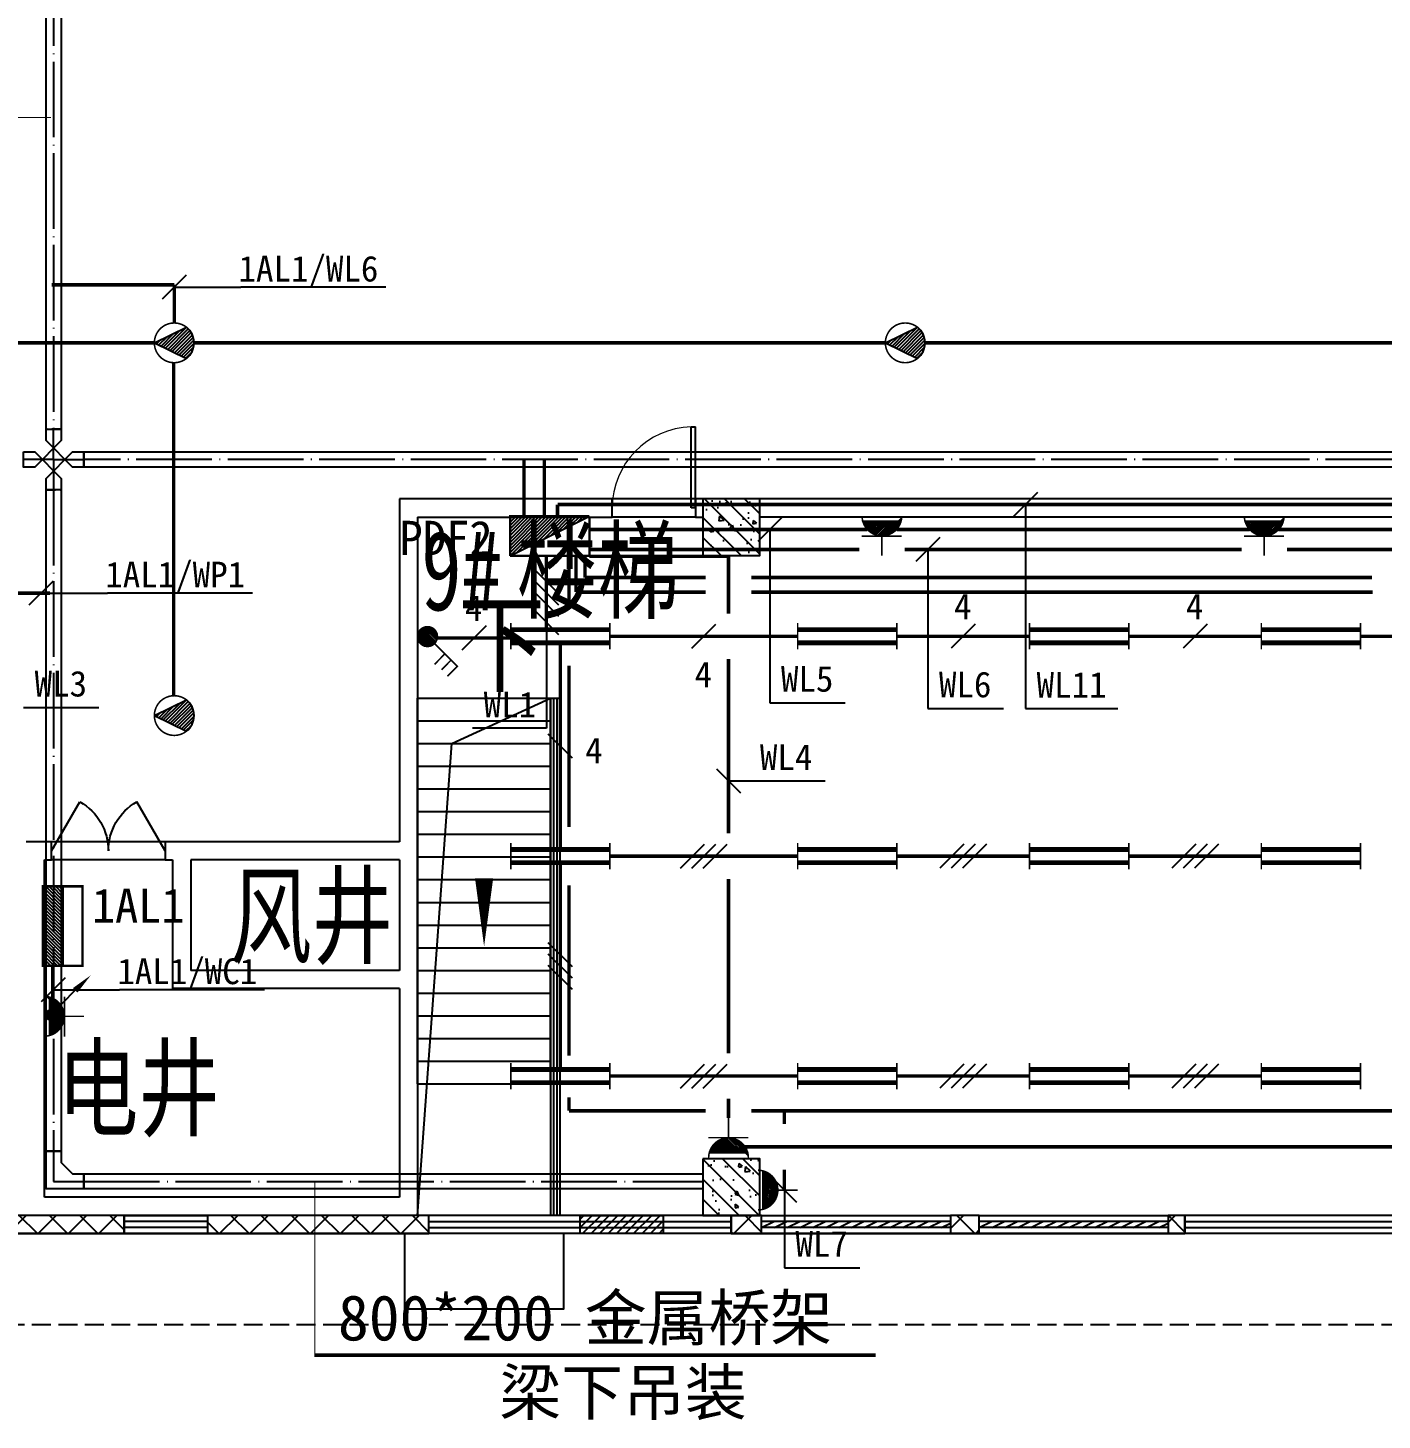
# Model space of a CAD drawing. Header units: millimetres. Extents: x -633009578 to 5705885, y -633235091 to 2571734.
# Drawn here: x 2787915 to 2805828, y 2057528 to 2075938 of the extents above; entities that cross this region are included whole.
import ezdxf

# ---------------------------------------------------------------- set-up
doc = ezdxf.new("R2010")
doc.units = ezdxf.units.MM
doc.header["$LTSCALE"] = 1000
doc.header["$MEASUREMENT"] = 0
for name, pattern in [('DASH', [0.35, 0.25, -0.1]), ('DASHED2', [0.375, 0.25, -0.125]), ('DOTE', [2.4200000000000004, 2, -0.2, 0.02, -0.2])]:
    doc.linetypes.add(name, pattern=pattern)
doc.layers.get('0').update_dxf_attribs({"color": 9})
for name, color, linetype in [('3T_WOOD', 21, 'Continuous'), ('A-COLUM(柱)', 255, 'Continuous'), ('A-DI-I(索引)', 21, 'Continuous'), ('A-DOOR(门）', 4, 'Continuous'), ('A-F-AREA(计算)', 5, 'Continuous'), ('A-FLOR(看线)', 8, 'Continuous'), ('A-HATH(填充)', 8, 'Continuous'), ('A-LM-RAIL(栏杆)', 167, 'Continuous'), ('A-OTHER(其它)', 192, 'Continuous'), ('A-ST-O(室外)', 54, 'Continuous'), ('A-STAR(楼梯)', 51, 'Continuous'), ('A-TEXT(房间)', 243, 'Continuous'), ('A-WALL(墙)', 255, 'Continuous'), ('A-WINDOW（窗）', 4, 'Continuous'), ('DIM_SYMB', 3, 'Continuous'), ('PUB_TEXT', 7, 'Continuous'), ('WALL', 9, 'Continuous'), ('电-弱电平面-箭头', 3, 'Continuous'), ('电-强电平面-标注', 3, 'Continuous'), ('电-强电平面-线缆', 3, 'Continuous'), ('电-桥架', 4, 'Continuous'), ('设备-插座', 3, 'Continuous'), ('设备-照明', 3, 'Continuous'), ('设备-箱柜', 3, 'Continuous')]:
    doc.layers.add(name, color=color, linetype=linetype)
doc.styles.add('_TCH', font='simhei.ttf', dxfattribs={"width": 0.75, "bigfont": 'hztxt.shx'})
doc.styles.add('_TCH_DIM', font='simhei.ttf', dxfattribs={"width": 0.8, "bigfont": 'hztxt.shx'})
doc.styles.add('ELEC-DIM', font='simhei.ttf')
doc.styles.add('IDQSTYLE', font='simhei.ttf', dxfattribs={"width": 0.707, "bigfont": 'hztxt.shx'})
pattern_1 = [(45, (-1310357.920547368, -13.22285339003429), (-200.0002033111466, 200.0002033111467), []), (135, (-1310357.920547368, -13.22285339003429), (-200.0002033111467, -200.0002033111466), [])]

# ---------------------------------------------------------------- blocks, each defined once
blk = doc.blocks.new('$DorLib2D$00000231')
at = {"color": 0}
for p, q in [((-0.4999999999999947, 7.105427357601002e-15), (-0.2500000000000284, 0.4330127018921708)), ((0.5000000000000053, 7.105427357601002e-15), (0.250000000000032, 0.4330127018921708))]:
    blk.add_line(p, q, dxfattribs=at)
for centre, radius, start, end in [((-0.4999999999996803, 3.055333763768431e-13), 0.499999999999681, 0, 59.99999999996344), ((0.5000000000000426, -2.486899575160351e-14), 0.4999999999999835, 120.0000000000366, 180)]:
    blk.add_arc(centre, radius, start, end, dxfattribs=at)
blk = doc.blocks.new('$DorLib2D$00000001')
for p, q in [((0.45, 0.9750000000000001), (0.5000000000000002, 0.9750000000000001)), ((0.45, 0), (0.45, 0.9750000000000001)), ((0.5, 0), (0.5, 0.9750000000000001)), ((0.5, 0), (0.45, 0))]:
    blk.add_line(p, q)
at = {"lineweight": 13}
blk.add_arc((0.475, 0), 0.975, 91.4692835813538, 180, dxfattribs=at)
blk = doc.blocks.new('$WINLIB2D$00000039')
at = {"color": 0}
for points in [[(-0.4999999999983409, 0.5000000000445652), (-0.4999999999999964, -0.4999999999999716)], [(0.5000000000016591, 0.4999999999536158), (-0.4999999999983409, 0.5000000000445652)], [(0.4999999999983338, -0.5000000000463842), (0.4999999999999609, 0.4999999999999432)], [(-0.499999999999428, 0.1666666667124446), (0.500000000000572, 0.1666666666205998)], [(-0.3838834764901549, -0.166666666632409), (-0.4479860405916831, 0.1666666667079113)], [(-0.3158924398378069, -0.166666666637866), (-0.3799950039392748, 0.1666666667006353)], [(-0.2479014031851996, -0.166666666645142), (-0.3120039672867243, 0.1666666666951784)], [(-0.1799103665328481, -0.1666666666505989), (-0.2440129306343159, 0.1666666666887977)], [(-0.1119193298802692, -0.1666666666569512), (-0.1760218939817904, 0.1666666666824455)], [(-0.04392829322788927, -0.1666666666633319), (-0.1080308573293216, 0.1666666666760648)], [(0.02406274342471804, -0.1666666666696841), (-0.04003982067680312, 0.1666666666697125)], [(0.09205378007703402, -0.1666666666751411), (0.02795121597557682, 0.1666666666642556)], [(0.1600448167296129, -0.1666666666815217), (0.0959422526280953, 0.1666666666578749)], [(0.2280358533819644, -0.166666666687874), (0.163933289280525, 0.1666666666505989)], [(0.2960268900345753, -0.1666666666942547), (0.231924325933047, 0.1666666666460657)], [(0.3640179266869801, -0.1666666667006069), (0.2999153625854838, 0.166666666639685)], [(0.4320089633395341, -0.1666666667060639), (0.3679063992380058, 0.166666666632409)], [(0.4999999999916831, -0.1666666667115209), (0.4358974358904746, 0.1666666666260568)], [(-0.4518745131427302, -0.1666666666260284), (-0.5000000000072298, 0.08358586507802102)], [(-0.500000000000572, -0.1666666666214951), (0.499999999999428, -0.1666666667124446)], [(0.4999999999983338, -0.5000000000463842), (-0.5000000000016662, -0.4999999999554348)]]:
    blk.add_lwpolyline(points, dxfattribs=at)
blk = doc.blocks.new('$TCHSYS$WIN2D')
for p, q in [((-0.5, 0.5), (0.5, 0.5)), ((-0.5, 0.5), (-0.4999999999999999, -0.5)), ((0.5, 0.5), (0.4999999999999998, -0.5)), ((0.5, 0.1666666666666666), (-0.5, 0.1666666666666666)), ((0.5, -0.1666666666666667), (-0.5, -0.1666666666666667)), ((-0.4999999999999999, -0.5), (0.5, -0.5))]:
    blk.add_line(p, q)
blk = doc.blocks.new('_FZH')
h = blk.add_hatch()
h.set_pattern_fill('钢筋混凝土', color=256, scale=0.1, style=0)
h.set_pattern_definition([(45, (0, 0), (-0.1767766952966369, 0.1767766952966369), []), (50, (0, 0), (0.7172601826007535, -0.06275213498259512), [0.07500000000000001, -0.8250000000000001]), (355, (0, 0), (-0.138751333613, 0.7521921337000119), [0.06, -0.66]), (100.4514, (0.05977168000000001, -0.00522934), (0.5785093817140216, 0.6894395420609536), [0.06374019, -0.701142112]), (46.1842, (0, 0.2), (1.067241048625645, -0.1655190143290181), [0.1125, -1.2375]), (96.6356, (0.088936745, 0.186206693), (0.9346627055487033, 0.9741178709004418), [0.095610288, -1.051713]), (351.1842, (0, 0.2), (0.9346619451336272, 0.9741186009253247), [0.09000000000000001, -0.9900000000000001]), (21, (0.1, 0.15), (0.5969070521184617, -0.4026188906653388), [0.07500000000000001, -0.8250000000000001]), (326, (0.1, 0.15), (0.2433153319215824, 0.7251500450468529), [0.06, -0.66]), (71.4514, (0.149742233, 0.116448394), (0.84022262858149, 0.3225304967099524), [0.06374019, -0.701142112]), (37.50000000000001, (0, 0), (0.01215985531729062, 0.3328938538313115), [0, -0.652, 0, -0.67, 0, -0.6625000000000001]), (7.499999999999999, (0, 0), (0.2630695374421486, 0.3944117118823603), [0, -0.382, 0, -0.637, 0, -0.2525]), (-32.5, (-0.223, 0), (0.533822436172409, -0.02255487173437976), [0, -0.25, 0, -0.78, 0, -1.035]), (-42.5, (-0.323, 0), (0.5831861693423862, 0.1001049823323177), [0, -0.325, 0, -0.518, 0, -0.735])])
h.paths.add_polyline_path([(-0.5, -0.5), (0.5, -0.5), (0.5, 0.5), (-0.5, 0.5)])
blk.add_lwpolyline([(-0.5, -0.5), (0.5, -0.5), (0.5, 0.5), (-0.5, 0.5)], close=True)
blk = doc.blocks.new('9-29-1')
h = blk.add_hatch()
h.set_pattern_fill('ANSI31', color=256, scale=50)
h.set_pattern_definition([(45, (0, 0), (-56.1266007566822, 56.12660075668221), [])])
h.paths.add_polyline_path([(1139340.65067323, 1382257.113137863), (1140440.65067323, 1382257.113137863), (1140440.65067323, 1382017.113137863), (1139340.65067323, 1382017.113137863)])
at = {"layer": 'A-HATH(填充)'}
h = blk.add_hatch(dxfattribs=at)
h.set_pattern_fill('多孔材料', color=256, scale=100, style=0)
h.set_pattern_definition(pattern_1)
h.paths.add_polyline_path([(1131030.598288081, 1382017.113137876), (1133310.598287572, 1382017.113137876), (1133310.598287572, 1382257.113137874), (1131030.598288081, 1382257.113137874)])
h = blk.add_hatch(dxfattribs=at)
h.set_pattern_fill('多孔材料', color=256, scale=100, style=0)
h.set_pattern_definition(pattern_1)
h.paths.add_polyline_path([(1134410.598287572, 1382017.113137876), (1137340.598288081, 1382017.113137876), (1137340.598288081, 1382257.113137873), (1134410.598287572, 1382257.113137873)])
h = blk.add_hatch(dxfattribs=at)
h.set_pattern_fill('多孔材料', color=256, scale=100, style=0)
h.set_pattern_definition(pattern_1)
h.paths.add_polyline_path([(1141340.598288589, 1382017.113137876), (1141740.598288081, 1382017.113137875), (1141740.598288081, 1382257.113137873), (1141340.59828859, 1382257.113137873)])
h = blk.add_hatch(dxfattribs=at)
h.set_pattern_fill('多孔材料', color=256, scale=100, style=0)
h.set_pattern_definition(pattern_1)
h.paths.add_polyline_path([(1144240.598288081, 1382017.113137875), (1144620.598288589, 1382017.113137875), (1144620.598288589, 1382257.113137873), (1144240.598288081, 1382257.113137873)])
h = blk.add_hatch(dxfattribs=at)
h.set_pattern_fill('多孔材料', color=256, scale=100, style=0)
h.set_pattern_definition(pattern_1)
h.paths.add_polyline_path([(1147120.59828859, 1382017.113137875), (1147340.598288081, 1382017.113137875), (1147340.598288081, 1382257.113137873), (1147120.598288589, 1382257.113137873)])
blk.add_lwpolyline([(1139340.65067323, 1382257.113137863), (1140440.65067323, 1382257.113137863), (1140440.65067323, 1382017.113137863), (1139340.65067323, 1382017.113137863)], close=True)
at = {"layer": 'A-DI-I(索引)'}
blk.add_circle((1139061.211535709, 1387498.368211368), 0, dxfattribs=at)
at = {"layer": 'A-DOOR(门）'}
for p, q in [((1140865.598288064, 1391732.113137866), (1139765.598288064, 1391732.113137866)), ((1140865.598288064, 1391492.113137866), (1139765.598288064, 1391492.113137866)), ((1133850.598284373, 1387197.11313776), (1132350.598284373, 1387197.11313776)), ((1133850.598284373, 1386957.11313776), (1132350.598284373, 1386957.11313776))]:
    blk.add_line(p, q, dxfattribs=at)
at = {"layer": 'A-F-AREA(计算)'}
blk.add_lwpolyline([(1121700.598288358, 1518097.113137865), (1255980.598288358, 1518097.113137865), (1255980.598288358, 1382017.113137865), (1121700.598288358, 1382017.113137865)], close=True, dxfattribs=at)
at = {"layer": 'A-FLOR(看线)'}
for points in [[(1138950.598288915, 1389097.113138148), (1138950.598288408, 1382257.113137866)], [(1138950.598288915, 1389097.113138148), (1139070.598288915, 1389097.113138148)], [(1139070.598288915, 1389097.113138139), (1139070.598288408, 1382257.113137866)], [(1139120.598288938, 1382017.113138025), (1139120.598288938, 1381017.113137871), (1137020.598289092, 1381017.113137871), (1137020.598289092, 1382017.113138025)]]:
    blk.add_lwpolyline(points, dxfattribs=at)
at = {"layer": 'A-LM-RAIL(栏杆)'}
for points in [[(1138990.598288915, 1389097.113138145), (1138990.598288408, 1382257.113137866)], [(1139030.598288915, 1389097.113138142), (1139030.598288408, 1382257.113137866)]]:
    blk.add_lwpolyline(points, dxfattribs=at)
at = {"layer": 'A-OTHER(其它)'}
blk.add_lwpolyline([(1137190.598288435, 1382257.113138174), (1137643.549562305, 1388497.113138148), (1138950.598288915, 1389097.113138148)], dxfattribs=at)
at = {"layer": 'A-ST-O(室外)', "linetype": 'DASH'}
blk.add_lwpolyline([(1121940.598288341, 1380817.113137878), (1189490.598729082, 1380817.113137878)], dxfattribs=at)
at = {"layer": 'A-STAR(楼梯)'}
for p, q in [((1137190.598288915, 1383997.113138148), (1137190.598288915, 1389097.113138148)), ((1137190.598288915, 1389097.113138148), (1138950.598288915, 1389097.113138148)), ((1138950.598288915, 1383997.113138148), (1138950.598288915, 1389097.113138148)), ((1137190.598288915, 1388797.113138148), (1138950.598288915, 1388797.113138148)), ((1137190.598288915, 1388497.113138148), (1138950.598288915, 1388497.113138148)), ((1137190.598288915, 1388197.113138148), (1138950.598288915, 1388197.113138148)), ((1137190.598288915, 1387897.113138148), (1138950.598288915, 1387897.113138148)), ((1137190.598288915, 1387597.113138148), (1138950.598288915, 1387597.113138148)), ((1137190.598288915, 1387297.113138148), (1138950.598288915, 1387297.113138148)), ((1137190.598288915, 1386997.113138148), (1138950.598288915, 1386997.113138148)), ((1137190.598288915, 1386697.113138148), (1138950.598288915, 1386697.113138148)), ((1137190.598288915, 1386397.113138148), (1138950.598288915, 1386397.113138148)), ((1137190.598288915, 1386097.113138148), (1138950.598288915, 1386097.113138148)), ((1137190.598288915, 1385797.113138148), (1138950.598288915, 1385797.113138148)), ((1137190.598288915, 1385497.113138148), (1138950.598288915, 1385497.113138148)), ((1137190.598288915, 1385197.113138148), (1138950.598288915, 1385197.113138148)), ((1137190.598288915, 1384897.113138148), (1138950.598288915, 1384897.113138148)), ((1137190.598288915, 1384597.113138148), (1138950.598288915, 1384597.113138148)), ((1137190.598288915, 1384297.113138148), (1138950.598288915, 1384297.113138148)), ((1137190.598288915, 1383997.113138148), (1138950.598288915, 1383997.113138148))]:
    blk.add_line(p, q, dxfattribs=at)
at = {"layer": 'A-WALL(墙)'}
for p, q in [((1136950.598288389, 1391732.113137905), (1136950.598288389, 1387197.11313791)), ((1139765.598288081, 1391732.113137976), (1136950.598288389, 1391732.113137905)), ((1139765.598288081, 1391492.113137902), (1139765.598288081, 1391732.113137976)), ((1140965.598288569, 1391732.113137332), (1140865.598288081, 1391732.113137966)), ((1140865.598288081, 1391732.113137966), (1140865.598288081, 1391492.113137892)), ((1150165.598288569, 1391732.113137874), (1141715.598287918, 1391732.113137864)), ((1137190.598288383, 1391492.113137904), (1137190.598288374, 1387077.11313776)), ((1137190.598288383, 1391492.113137904), (1139765.598288081, 1391492.113137902)), ((1140865.598288081, 1391492.113137892), (1140965.598288569, 1391492.113137706)), ((1150165.598288569, 1391492.113137874), (1141715.598287918, 1391492.11313787)), ((1132350.59828452, 1387197.11313769), (1132015.598288233, 1387197.11313768)), ((1132350.598284521, 1386957.113137539), (1132350.59828452, 1387197.11313769)), ((1134070.598288455, 1387197.11313776), (1133850.59828452, 1387197.113137748)), ((1133850.59828452, 1387197.113137748), (1133850.59828452, 1386957.113137539)), ((1136950.598288389, 1387197.11313791), (1134070.598288455, 1387197.11313776)), ((1137190.598288374, 1387077.11313776), (1137190.598288374, 1385377.11313776)), ((1132255.598288356, 1382497.113138136), (1132255.598288359, 1386957.1131377)), ((1132255.598288359, 1386957.1131377), (1132350.598284521, 1386957.113137539)), ((1133850.59828452, 1386957.113137539), (1133950.598288511, 1386957.1131377)), ((1133950.598288511, 1386957.1131377), (1133950.598288512, 1385257.113137695)), ((1134190.598288512, 1386957.113137741), (1134190.598288512, 1385497.113137702)), ((1136950.598288224, 1386957.113137741), (1134190.598288512, 1386957.113137741)), ((1136950.598288224, 1386957.113137741), (1136950.598288224, 1385497.113137702)), ((1136950.598288224, 1385497.113137702), (1134190.598288512, 1385497.113137702)), ((1137190.598288374, 1385377.11313776), (1137190.598288415, 1382257.113138141)), ((1136950.598288381, 1385257.113137695), (1133950.598288512, 1385257.113137695)), ((1136950.598288381, 1385257.113137695), (1136950.598288381, 1382497.113138136)), ((1136950.598288381, 1382497.113138136), (1132255.598288356, 1382497.113138136)), ((1132135.59828829, 1382257.113138198), (1132015.598288569, 1382257.113139333)), ((1137190.598288415, 1382257.113138141), (1132135.59828829, 1382257.113138198))]:
    blk.add_line(p, q, dxfattribs=at)
at = {"layer": 'A-WINDOW（窗）'}
blk.add_lwpolyline([(1140440.650673176, 1382257.113137861), (1140440.650673176, 1382017.113137861)], dxfattribs=at)
at = {"layer": 'DIM_SYMB'}
blk.add_lwpolyline([(1138070.598288915, 1389149.795112672, 0, 0, 0), (1138070.598288915, 1385814.991964476, 0, 240.0000000000001, 0), (1138070.598288915, 1386714.991964476, 0, 0, 0)], format="xyseb", dxfattribs=at)
at = {"layer": 'WALL'}
for p, q in [((1133310.598287572, 1382257.113137874), (1131030.598288081, 1382257.113137874)), ((1133310.598287572, 1382017.113137876), (1133310.598287572, 1382257.113137874)), ((1137340.598288081, 1382257.113137873), (1134410.598287572, 1382257.113137873)), ((1134410.598287572, 1382257.113137873), (1134410.598287572, 1382017.113137876)), ((1137340.598288081, 1382017.113137876), (1137340.598288081, 1382257.113137873)), ((1141740.598288081, 1382257.113137873), (1141340.59828859, 1382257.113137873)), ((1141340.59828859, 1382257.113137873), (1141340.598288589, 1382017.113137876)), ((1141740.598288081, 1382017.113137875), (1141740.598288081, 1382257.113137873)), ((1144620.598288589, 1382257.113137873), (1144240.598288081, 1382257.113137873)), ((1144240.598288081, 1382257.113137873), (1144240.598288081, 1382017.113137875)), ((1144620.598288589, 1382017.113137875), (1144620.598288589, 1382257.113137873)), ((1147340.598288081, 1382257.113137873), (1147120.598288589, 1382257.113137873)), ((1147120.598288589, 1382257.113137873), (1147120.59828859, 1382017.113137875)), ((1147340.598288081, 1382017.113137875), (1147340.598288081, 1382257.113137873)), ((1131030.598288081, 1382017.113137876), (1133310.598287572, 1382017.113137876)), ((1134410.598287572, 1382017.113137876), (1137340.598288081, 1382017.113137876)), ((1141340.598288589, 1382017.113137876), (1141740.598288081, 1382017.113137875)), ((1144240.598288081, 1382017.113137875), (1144620.598288589, 1382017.113137875)), ((1147120.59828859, 1382017.113137875), (1147340.598288081, 1382017.113137875))]:
    blk.add_line(p, q, dxfattribs=at)
at = {"layer": 'A-COLUM(柱)', "xscale": 750, "yscale": 750, "zscale": 750, "rotation": 270}
for p in [(1141340.598288357, 1391357.113137866), (1141340.598288357, 1382632.113137866)]:
    blk.add_blockref('_FZH', p, dxfattribs=at)
at = {"layer": 'A-DOOR(门）', "extrusion": (0, 0, -1), "xscale": -1100, "yscale": 1100, "zscale": 1100}
blk.add_blockref('$DorLib2D$00000001', (-1140315.598288064, 1391612.113137866), dxfattribs=at)
at = {"layer": 'A-DOOR(门）', "xscale": -1500, "yscale": 1500, "zscale": 1500}
blk.add_blockref('$DorLib2D$00000231', (1133100.598284373, 1387077.11313776), dxfattribs=at)
at = {"layer": 'A-WINDOW（窗）', "xscale": 1100, "yscale": 240, "zscale": 1100}
blk.add_blockref('$TCHSYS$WIN2D', (1133860.598287514, 1382137.113137866), dxfattribs=at)
at = {"layer": 'A-WINDOW（窗）', "extrusion": (0, 0, -1), "xscale": -4000, "yscale": 240, "zscale": 4000, "rotation": 180}
blk.add_blockref('$TCHSYS$WIN2D', (-1139340.59828836, 1382137.113137866), dxfattribs=at)
at = {"layer": 'A-WINDOW（窗）', "extrusion": (0, 0, -1), "yscale": 240}
for name, p, xscale, zscale in [('$WINLIB2D$00000039', (-1142990.598288362, 1382137.113137866), 2500, 2500), ('$WINLIB2D$00000039', (-1145870.598288638, 1382137.113137866), 2500, 2500), ('$TCHSYS$WIN2D', (-1167340.59828836, 1382137.113137866), 40000, 40000)]:
    blk.add_blockref(name, p, dxfattribs=dict(at, xscale=xscale, zscale=zscale))
at = {"layer": 'A-TEXT(房间)', "style": '_TCH', "width": 0.75}
for s, p in [('楼梯', (1138500.894255745, 1390259.184608733)), ('9#', (1137238.14247048, 1390259.184608733)), ('风井', (1134717.183568479, 1385695.297047331)), ('电井', (1132423.37177815, 1383415.802568977))]:
    blk.add_text(s, height=1050, dxfattribs=at).set_placement(p)
at = {"layer": 'PUB_TEXT', "style": '_TCH_DIM', "width": 0.8}
blk.add_text('下', height=1050, dxfattribs=at).set_placement((1137729.968367655, 1389293.728680852))
blk = doc.blocks.new('*X164')
at = {"color": 0, "linetype": 'Continuous'}
for p, q in [((159.595646846908, 156.7672197221619), (159.6233466819307, 156.7949195571846)), ((159.6640079704214, 156.5527381332005), (159.9061893944054, 156.7949195571846)), ((159.747532531186, 156.3534199814905), (160.18903210688, 156.7949195571846)), ((159.8446775338837, 156.1677222717137), (160.4718748193546, 156.7949195571846)), ((159.9544025265515, 155.9946045519069), (160.7547175318292, 156.7949195571846)), ((160.0760273856543, 155.833386698535), (161.0375602443038, 156.7949195571846)), ((160.2091522122192, 155.6836688126253), (161.3204029567785, 156.7949195571846)), ((160.3536147760518, 155.5452886639833), (161.6032456692531, 156.7949195571846)), ((160.5094741859558, 155.4183053614127), (161.8860883817277, 156.7949195571846)), ((160.6770167777584, 155.3030052407406), (162.1689310942023, 156.7949195571846)), ((160.8567856433337, 155.1999313938414), (162.451773806677, 156.7949195571846)), ((161.0496413096342, 155.1099443476672), (162.7346165191516, 156.7949195571846)), ((161.2568708631404, 155.0343311886988), (163.0174592316262, 156.7949195571846)), ((161.4803825063601, 154.9750001194438), (163.3003019441008, 156.7949195571846)), ((161.7230685552892, 154.9348434558983), (163.5831446565754, 156.7949195571846)), ((161.9895441276247, 154.9184763157592), (163.86598736905, 156.7949195571846)), ((162.2878715788766, 154.9339610545365), (164.4937876543064, 157.1398771299663)), ((162.6346011340941, 154.9978478972794), (164.4299008115636, 156.7931475747489)), ((163.0778250055067, 155.1582290562173), (164.2695196526256, 156.3499237033363))]:
    blk.add_line(p, q, dxfattribs=at)
blk = doc.blocks.new('HC000134')
at = {"color": 0, "linetype": 'Continuous', "const_width": 0.2}
blk.add_lwpolyline([(-2.5, 5, 0.198912367379654), (-1.767766952966213, 3.232233047033674, 0.1989123673796558), (-4.592273826913179e-16, 2.5, 0.1989123673796559), (1.767766952966213, 3.232233047033674, 0.1989123673796541), (2.5, 4.999999999999999)], format="xyb", dxfattribs=at)
for points in [[(-2.421006983541702, 4.37652170395188), (2.421006983541702, 4.37652170395188)], [(-2.549372027147456, 2.476391871554483), (2.483025305961291, 2.476391871554483)], [(0, 2.5), (0, 0)]]:
    blk.add_lwpolyline(points, dxfattribs=at)
at = {"color": 0, "linetype": 'Continuous'}
blk.add_blockref('*X164', (-162.0093508556101, -152.4183978532327), dxfattribs=at)
at = {"color": 0, "style": 'IDQSTYLE', "width": 0.7}
blk.add_attdef('PSFHATT', (4.500000010000001, 0), '', height=2.5, dxfattribs=at)
blk = doc.blocks.new('*X27')
at = {"color": 0}
for p, q in [((99.8306862801869, 192.7445173280992), (101.9907448318158, 194.9045758797282)), ((99.8306862801869, 193.1687813968112), (101.5664807631039, 194.9045758797282)), ((99.8306862801869, 193.5930454655231), (101.142216694392, 194.9045758797282)), ((99.8306862801869, 194.017309534235), (100.71795262568, 194.9045758797282)), ((99.8306862801869, 194.441573602947), (100.2936885569681, 194.9045758797282)), ((99.8306862801869, 194.8658376716589), (99.86942448825616, 194.9045758797282)), ((99.91500890052772, 192.4045758797282), (102.4150089005277, 194.9045758797282)), ((100.3392729692396, 192.4045758797282), (102.8392729692397, 194.9045758797282)), ((100.7635370379516, 192.4045758797282), (103.2635370379516, 194.9045758797282)), ((101.1878011066635, 192.4045758797282), (103.6878011066635, 194.9045758797282)), ((101.6120651753754, 192.4045758797282), (104.1120651753754, 194.9045758797282)), ((102.0363292440874, 192.4045758797282), (104.5363292440874, 194.9045758797282)), ((102.4605933127993, 192.4045758797282), (104.9605933127993, 194.9045758797282)), ((102.8848573815112, 192.4045758797282), (105.3848573815112, 194.9045758797282)), ((103.3091214502232, 192.4045758797282), (105.8091214502232, 194.9045758797282)), ((103.7333855189351, 192.4045758797282), (106.2333855189351, 194.9045758797282)), ((104.157649587647, 192.4045758797282), (106.657649587647, 194.9045758797282)), ((104.5819136563589, 192.4045758797282), (107.0819136563589, 194.9045758797282)), ((105.0061777250709, 192.4045758797282), (107.5061777250709, 194.9045758797282)), ((105.4304417937828, 192.4045758797282), (107.9304417937828, 194.9045758797282)), ((105.8547058624947, 192.4045758797282), (108.3547058624947, 194.9045758797282)), ((106.2789699312067, 192.4045758797282), (108.7789699312067, 194.9045758797282)), ((106.7032339999186, 192.4045758797282), (109.2032339999186, 194.9045758797282)), ((107.1274980686305, 192.4045758797282), (109.6274980686305, 194.9045758797282)), ((107.5517621373425, 192.4045758797282), (109.8306862801869, 194.6835000225726)), ((107.9760262060544, 192.4045758797282), (109.8306862801869, 194.2592359538607)), ((108.4002902747663, 192.4045758797282), (109.8306862801869, 193.8349718851487)), ((108.8245543434782, 192.4045758797282), (109.8306862801869, 193.4107078164368)), ((109.2488184121902, 192.4045758797282), (109.8306862801869, 192.9864437477249)), ((109.6730824809021, 192.4045758797282), (109.8306862801869, 192.562179679013))]:
    blk.add_line(p, q, dxfattribs=at)
blk = doc.blocks.new('HC000427')
at = {"color": 0, "linetype": 'Continuous', "const_width": 0.3}
blk.add_lwpolyline([(5, 2.5), (-5, 2.5), (-5, -2.5), (5, -2.5)], close=True, dxfattribs=at)
blk.add_lwpolyline([(5, 0), (-5, 0)], dxfattribs=at)
at = {"color": 0, "linetype": 'Continuous'}
blk.add_blockref('*X27', (-104.8306862801869, -194.9045758797282), dxfattribs=at)
at = {"color": 0, "style": 'IDQSTYLE', "width": 0.7}
blk.add_attdef('PSFHATT', (7, -2.5), '', height=2.5, dxfattribs=at)
blk = doc.blocks.new('HC000067')
at = {"color": 0, "linetype": 'Continuous'}
for points, const_width in [([(6.25, 0.8328412808464349), (-6.250000000000057, 0.8328412808464349)], 0.6), ([(-6.250000000000057, 1.65), (-6.250000000000057, -1.650000000000057)], 0.2), ([(6.25, 1.65), (6.25, -1.650000000000057)], 0.2), ([(6.25, -0.8328412808464352), (-6.250000000000057, -0.8328412808464352)], 0.6)]:
    blk.add_lwpolyline(points, dxfattribs=dict(at, const_width=const_width))
at = {"color": 0, "style": 'IDQSTYLE', "width": 0.7}
blk.add_attdef('PSFHATT', (8.25, -1.650000000000057), '', height=2.5, dxfattribs=at)
blk = doc.blocks.new('*X123')
at = {"color": 0, "linetype": 'Continuous'}
for p, q in [((236.8433150387835, 319.9990725063215), (241.4210886051158, 324.5768460726538)), ((237.2675791074955, 319.9990725063215), (242.2655414724513, 324.9970348712774)), ((237.6918431762074, 319.9990725063215), (242.2655414724513, 324.5727708025654)), ((235.1462587639358, 319.9990725063215), (238.0269760554204, 322.8797897978061)), ((235.5705228326477, 319.9990725063215), (238.8755041928442, 323.304053866518)), ((235.9947869013596, 319.9990725063215), (239.7240323302681, 323.7283179352299)), ((236.4190509700716, 319.9990725063215), (240.5725604676919, 324.1525820039419)), ((238.1161072449193, 319.9990725063215), (242.2655414724513, 324.1485067338535)), ((238.5403713136312, 319.9990725063215), (242.2655414724513, 323.7242426651416)), ((238.9646353823431, 319.9990725063215), (242.2655414724513, 323.2999785964296)), ((239.3888994510551, 319.9990725063215), (242.2655414724513, 322.8757145277177)), ((233.4492024890881, 319.9990725063215), (234.6328635057249, 321.1827335229584)), ((233.8734665578, 319.9990725063215), (235.4813916431488, 321.6069975916703)), ((234.297730626512, 319.9990725063215), (236.3299197805727, 322.0312616603822)), ((234.7219946952239, 319.9990725063215), (237.1784479179965, 322.4555257290941)), ((239.813163519767, 319.9990725063215), (242.2655414724513, 322.4514504590058)), ((240.2374275884789, 319.9990725063215), (242.2655414724513, 322.0271863902939)), ((240.6616916571909, 319.9990725063215), (242.2655414724513, 321.6029223215819)), ((241.0859557259028, 319.9990725063215), (242.2655414724513, 321.17865825287)), ((232.6006743516642, 319.9990725063215), (232.9358072308772, 320.3342053855345)), ((233.0249384203761, 319.9990725063215), (233.7843353683011, 320.7584694542464)), ((241.5102197946147, 319.9990725063215), (242.2655414724513, 320.7543941841581)), ((241.9344838633266, 319.9990725063215), (242.2655414724513, 320.3301301154461))]:
    blk.add_line(p, q, dxfattribs=at)
blk = doc.blocks.new('HC000431')
at = {"color": 0, "linetype": 'Continuous'}
blk.add_line((5, 2.5), (-5, -2.5), dxfattribs=at)
at = {"color": 0, "linetype": 'Continuous', "const_width": 0.3}
for points in [[(5, 2.5), (-5, 2.5), (-5, -2.5)], [(-5, -2.5), (5, -2.5), (5, 2.5)]]:
    blk.add_lwpolyline(points, dxfattribs=at)
at = {"color": 0, "linetype": 'Continuous'}
blk.add_blockref('*X123', (-237.2655414724513, -322.4990725063215), dxfattribs=at)
at = {"color": 0, "style": 'IDQSTYLE', "width": 0.7}
blk.add_attdef('PSFHATT', (7.000000000000028, -2.5), '', height=2.5, dxfattribs=at)
blk = doc.blocks.new('*X155')
at = {"color": 0, "linetype": 'Continuous'}
for p, q in [((261.9988066744281, 135.850956910748), (263.2375091559566, 137.0896593922765)), ((262.0234026256783, 135.5927101495236), (263.4957559171792, 137.0650634410244)), ((262.0463461952987, 136.1813391440932), (262.9071269225657, 137.0421198713602)), ((262.0884022348038, 135.3748670461744), (263.7135990205094, 137.00006383188)), ((262.1829592200917, 135.1865813189878), (263.9018847477136, 136.9055068466096)), ((262.3023466942452, 135.0231260806666), (264.0653399860179, 136.7861193724393)), ((262.4446987243758, 134.8826353983226), (264.205830668362, 136.6437673423088)), ((262.6100901587723, 134.7651841202445), (264.3232819464568, 136.478375907929)), ((262.8005700291263, 134.6728212781239), (264.4156447885779, 136.2878960375755)), ((263.0211904412342, 134.6105989777572), (264.4778670889456, 136.0672756254685)), ((263.2836307586351, 134.5901965826834), (264.4982694840214, 135.8048353080697)), ((263.6234742990336, 134.6471974106073), (264.4412686561033, 135.464991767677))]:
    blk.add_line(p, q, dxfattribs=at)
blk = doc.blocks.new('HC000111')
at = {"color": 0, "linetype": 'Continuous', "const_width": 0.2}
for points in [[(0.8838834764831975, 2.133883476483163), (3.750000000000091, 5), (5.000000000000091, 3.75)], [(2.898879886034229, 4.275409520972289), (4.191507707965946, 3.019373591507303)], [(2.221789122165297, 3.388795923702901), (3.514416944097014, 2.132759994237858)]]:
    blk.add_lwpolyline(points, dxfattribs=at)
blk.add_lwpolyline([(0.8838834764833108, 0.3661165235168934, 0.1989123673796338), (1.250000000000034, 1.250000000000057, 0.1989123673796269), (0.8838834764832544, 2.13388347648322, 0.1989123673796352), (9.12880881998035e-14, 2.5, 0.1989123673796539), (-0.8838834764830719, 2.13388347648322, 0.1989123673796721), (-1.249999999999966, 1.250000000000057, 0.1989123673796564), (-0.8838834764831855, 0.3661165235168368, 0.198912367379673), (9.087175456556906e-14, 0, 0.198912367379652)], format="xyb", close=True, dxfattribs=at)
at = {"color": 0, "linetype": 'Continuous'}
blk.add_blockref('*X155', (-263.2487560761181, -134.5897099905746), dxfattribs=at)
at = {"color": 0, "style": 'IDQSTYLE', "width": 0.7}
blk.add_attdef('PSFHATT', (7.000000000000091, -1e-08), '', height=2.5, dxfattribs=at)
blk = doc.blocks.new('HC000127')
at = {"color": 0, "linetype": 'Continuous'}
for p, q in [((-2.394925552313452, 4.28283084360757), (-2.301234691969285, 4.37652170395188)), ((-2.321819471781509, 4.073094211665051), (-2.018391979494709, 4.37652170395188)), ((-2.234077361864593, 3.877993609107307), (-1.735549267019906, 4.37652170395188)), ((-2.133071322147771, 3.696156936349553), (-1.45270655454533, 4.37652170395188)), ((-2.019722391649111, 3.526663154373495), (-1.169863842070754, 4.37652170395188)), ((-1.89462033080963, 3.3689225027384), (-0.8870211295961781, 4.37652170395188)), ((-1.75809067461546, 3.222609446457881), (-0.6041784171216023, 4.37652170395188)), ((-1.610228640033711, 3.087628768565168), (-0.3213357046467991, 4.37652170395188)), ((-1.450908635363021, 2.964106060761054), (-0.03849299217222324, 4.37652170395188)), ((-1.279771678729958, 2.852400304919513), (0.2443497203023526, 4.37652170395188)), ((-1.096187659196403, 2.753141611978464), (0.5271924327769284, 4.37652170395188)), ((-0.8991825738169155, 2.667303984883461), (0.8100351452515042, 4.37652170395188)), ((-0.6873090270223656, 2.596334819203292), (1.092877857726307, 4.37652170395188)), ((-0.4584132462771322, 2.542387887474007), (1.375720570200883, 4.37652170395188)), ((-0.209190882280609, 2.508767538995784), (1.658563282675459, 4.37652170395188)), ((0.06574902768079482, 2.500864736482612), (1.941405995150035, 4.37652170395188)), ((0.3761933590246826, 2.528466355351895), (2.224248707624611, 4.376521703951852)), ((0.7437720382852149, 2.613202322137766), (2.386797677867207, 4.256227961719787)), ((1.246104544721902, 2.832692116099963), (2.167307883900094, 3.753895455278013))]:
    blk.add_line(p, q, dxfattribs=at)
at = {"color": 0, "linetype": 'Continuous', "const_width": 0.2}
blk.add_lwpolyline([(-2.5, 5, 0.198912367379654), (-1.767766952966213, 3.232233047033674, 0.1989123673796558), (-4.592273826913179e-16, 2.5, 0.1989123673796559), (1.767766952966213, 3.232233047033674, 0.1989123673796541), (2.5, 4.999999999999999)], format="xyb", dxfattribs=at)
for points in [[(-2.421006983541474, 4.37652170395188), (2.421006983541474, 4.37652170395188)], [(0, 2.5), (0, 0)]]:
    blk.add_lwpolyline(points, dxfattribs=at)
at = {"color": 0, "style": 'IDQSTYLE', "width": 0.7}
blk.add_attdef('PSFHATT', (4.500000010000001, 0), '', height=2.5, dxfattribs=at)
blk = doc.blocks.new('*X130')
at = {"color": 0, "linetype": 'Continuous'}
for p, q in [((192.587376364835, 446.7215535232801), (193.8713933576327, 448.0055705160779)), ((192.6509968705344, 446.3609099602676), (194.2320369206452, 447.9419500103785)), ((192.6864539319484, 447.2448951591055), (193.3480517218074, 447.9064929489645)), ((192.7889704286661, 446.0746194496875), (194.5183274312254, 447.8039764522467)), ((192.9823694457329, 445.8437543980423), (194.7491924828706, 447.61057743518)), ((193.2275231399996, 445.664644023597), (194.9283028573159, 447.3654237409133)), ((193.5311577474, 445.5440145622856), (195.0489323186273, 447.0617891335129)), ((193.9202347052458, 445.5088274514194), (195.0841194294935, 446.6727121756671)), ((194.6075199946775, 445.7718486721392), (194.8210982087737, 445.9854268862354))]:
    blk.add_line(p, q, dxfattribs=at)
blk = doc.blocks.new('HC001441')
at = {"color": 0, "linetype": 'Continuous'}
blk.add_line((0, -0.05776119327242668), (3.105492900474815, 3.117216328523909), dxfattribs=at)
blk.add_lwpolyline([(3.105492900474815, 3.117216328523909, 0.8, 0, 0), (5.057392361378561, 5.003787405167827, 0, 0, 0)], format="xyseb", dxfattribs=at)
blk.add_circle((0, 0), 0.625, dxfattribs=at)
at = {"color": 0, "linetype": 'Continuous', "xscale": 0.5, "yscale": 0.5, "zscale": 0.5}
blk.add_blockref('*X130', (-96.91845018383279, -223.3780232566237), dxfattribs=at)
at = {"color": 0, "style": 'IDQSTYLE', "width": 0.7}
blk.add_attdef('PSFHATT', (7.057392361378561, -0.62500001), '', height=2.5, dxfattribs=at)
blk = doc.blocks.new('*X108')
at = {"color": 0}
for p, q in [((136.3734191454286, 111.3418390914248), (137.4151954540143, 112.3836154000105)), ((136.6588468341124, 111.2030027113966), (138.2412793032861, 112.7854351805704)), ((136.9442745227961, 111.0641663313685), (139.0673631525579, 113.1872549611303)), ((137.2297022114799, 110.9253299513403), (139.8744412620303, 113.5700690018908)), ((137.5151299001637, 110.7864935713122), (140.0984677542244, 113.3698314253729)), ((137.8005575888474, 110.647657191284), (140.296945436022, 113.1440450384586)), ((138.0859852775312, 110.5088208112558), (140.4692639236895, 112.8920994574141)), ((138.371412966215, 110.3699844312277), (140.613526567314, 112.6120980323267)), ((138.6568406548987, 110.2311480511995), (140.7260447237948, 112.3003521200956)), ((136.0879914567448, 111.480675471453), (136.5891116047425, 111.9817956194506)), ((138.9422683435825, 110.0923116711714), (140.8001002526411, 111.9501435802299)), ((139.2276960322663, 109.9534752911432), (140.8226944263358, 111.5484736852127)), ((139.51312372095, 109.814638911115), (140.7634411569734, 111.0649563471384)), ((139.7985514096338, 109.6758025310869), (140.4970677059702, 110.3743188274233))]:
    blk.add_line(p, q, dxfattribs=at)
blk = doc.blocks.new('HC000092')
at = {"color": 0}
for p, q in [((-2.500000000000142, -1.989519660128281e-13), (1.543345329370851, 1.966744821857574)), ((-2.500000000000142, 1.989519660128281e-13), (1.543345329370851, -1.966744821857574))]:
    blk.add_line(p, q, dxfattribs=at)
at = {"color": 0, "linetype": 'Continuous', "const_width": 0.2}
blk.add_lwpolyline([(-1.7677669529659, -1.767766952965502, 0.1989123673796719), (-1.431228860470851e-13, -2.499999999999062, 0.1989123673796543), (1.767766952965616, -1.767766952965502, 0.1989123673796617), (2.499999999999858, 9.379164112033322e-13, 0.1989123673796613), (1.767766952965616, 1.767766952967264, 0.198912367379653), (-1.416224044503017e-13, 2.500000000000938, 0.1989123673796648), (-1.767766952965899, 1.767766952967265, 0.1989123673796613), (-2.500000000000142, 9.381115404892809e-13, 0.1989123673796762)], format="xyb", close=True, dxfattribs=at)
at = {"color": 0}
blk.add_arc((0, 0), 2.499999999999059, 308.1220102505408, 51.8779897494594, dxfattribs=at)
blk.add_blockref('*X108', (-138.3234359480451, -111.609359304874), dxfattribs=at)
at = {"color": 0, "style": 'IDQSTYLE', "width": 0.7}
blk.add_attdef('PSFHATT', (4.500000009999858, -2.500000009999062), '', height=2.5, dxfattribs=at)

msp = doc.modelspace()

# ---------------------------------------------------------------- linework, layer by layer
at = {"layer": '电-强电平面-标注'}
for p, q in [((2790010.343057554, 2072667.889777587), (2789692.14500602, 2072349.691726054)), ((2789851.244031787, 2072508.79075182), (2790730.229875639, 2072508.79075182)), ((2792649.855780739, 2072508.79075182), (2790730.229875639, 2072508.79075182)), ((2801270.599025766, 2069794.099025767), (2800952.400974234, 2069475.900974232)), ((2801111.5, 2069635), (2801111.5, 2066939.5)), ((2797889.099025766, 2069464.099025767), (2797570.900974234, 2069145.900974232)), ((2797730, 2069305), (2797730, 2067014)), ((2799979.099025766, 2069199.099025767), (2799660.900974234, 2068880.900974232)), ((2799820, 2069040), (2799820, 2066939.5)), ((2794615.400974234, 2068777.665872706), (2794933.599025766, 2068459.467821171)), ((2788247.987276815, 2068623.599025766), (2787929.78922528, 2068305.400974233)), ((2794615.400974234, 2068627.665872706), (2794933.599025766, 2068309.467821171)), ((2788088.888251048, 2068464.5), (2788967.8740949, 2068464.5)), ((2790887.5, 2068464.5), (2788967.8740949, 2068464.5)), ((2794615.400974234, 2068477.665872706), (2794933.599025766, 2068159.467821171)), ((2794615.400974233, 2068236.599025766), (2794933.599025767, 2067918.400974233)), ((2793975.594467723, 2068028.886121343), (2793657.39641619, 2067710.688069809)), ((2794774.5, 2068077.5), (2794774.5, 2066677)), ((2796696.645006014, 2067734.586333582), (2797014.843057547, 2068052.784385116)), ((2800445.759724214, 2068052.784385116), (2800127.561672681, 2067734.586333582)), ((2803512.426390881, 2068052.784385116), (2803194.228339348, 2067734.586333582)), ((2787859, 2066950), (2788853.93670886, 2066950)), ((2797730, 2067014), (2798724.93670886, 2067014)), ((2799820, 2066939.5), (2800820.632911392, 2066939.5)), ((2801111.5, 2066939.5), (2802330.487341773, 2066939.5)), ((2794774.5, 2066677), (2793798.550632911, 2066677)), ((2795117.259724222, 2066280.419666916), (2794799.061672688, 2066598.617718449)), ((2797023.400974233, 2066142.099025766), (2797341.599025767, 2065823.900974233)), ((2797182.5, 2065983), (2797451.5, 2065983)), ((2797451.5, 2065983), (2798459.727848101, 2065983)), ((2796546.645006013, 2064826.253000249), (2796864.843057548, 2065144.451051782)), ((2796696.645006013, 2064826.253000249), (2797014.843057548, 2065144.451051782)), ((2796846.645006013, 2064826.253000249), (2797164.843057548, 2065144.451051782)), ((2800295.759724215, 2065144.451051772), (2799977.56167268, 2064826.253000239)), ((2800445.759724215, 2065144.451051772), (2800127.56167268, 2064826.253000239)), ((2800595.759724215, 2065144.451051772), (2800277.56167268, 2064826.253000239)), ((2803362.426390881, 2065144.451051782), (2803044.228339346, 2064826.253000249)), ((2803512.426390881, 2065144.451051782), (2803194.228339346, 2064826.253000249)), ((2803662.426390881, 2065144.451051782), (2803344.228339346, 2064826.253000249)), ((2795117.25972422, 2063522.086333582), (2794799.061672688, 2063840.284385116)), ((2795117.25972422, 2063372.086333582), (2794799.061672688, 2063690.284385116)), ((2795117.25972422, 2063222.086333582), (2794799.061672688, 2063540.284385116)), ((2788407.987276815, 2063377.09902574), (2788089.78922528, 2063058.900974207)), ((2788248.888251048, 2063217.999999973), (2789127.8740949, 2063217.999999973)), ((2791047.5, 2063217.999999973), (2789127.8740949, 2063217.999999973)), ((2796546.645006013, 2061917.919666916), (2796864.843057548, 2062236.117718449)), ((2796696.645006013, 2061917.919666916), (2797014.843057548, 2062236.117718449)), ((2796846.645006013, 2061917.919666916), (2797164.843057548, 2062236.117718449)), ((2800295.759724215, 2062236.117718429), (2799977.56167268, 2061917.919666896)), ((2800445.759724215, 2062236.117718429), (2800127.56167268, 2061917.919666896)), ((2800595.759724215, 2062236.117718429), (2800277.56167268, 2061917.919666896)), ((2803362.426390881, 2062236.117718449), (2803044.228339346, 2061917.919666916)), ((2803512.426390881, 2062236.117718449), (2803194.228339346, 2061917.919666916)), ((2803662.426390881, 2062236.117718449), (2803344.228339346, 2061917.919666916)), ((2797762.900974233, 2060728.599025766), (2798081.099025767, 2060410.400974233)), ((2797922, 2060569.5), (2797922, 2059542)), ((2797922, 2059542), (2798918.835443038, 2059542))]:
    msp.add_line(p, q, dxfattribs=at)
at = {"layer": '电-强电平面-线缆', "color": 1, "linetype": 'Continuous', "const_width": 45}
for points in [[(2789851.244031787, 2072540.179186908), (2788231.953969242, 2072540.179186908)], [(2789851.244031787, 2072035.352026001), (2789851.244031787, 2072540.179186908)], [(2780788.744031787, 2071772.852026001), (2789588.644031787, 2071772.852026001)], [(2790113.844031787, 2071772.852026001), (2799257.394031787, 2071772.852026001)], [(2799782.594031787, 2071772.852026001), (2808457.394031787, 2071772.852026001)], [(2789842.617584087, 2067106.931901698), (2789842.617584087, 2071510.493808291)], [(2794477.999999993, 2069481.000000029), (2794477.999999993, 2070230.70852481)], [(2794747.999999993, 2069481.000000029), (2794747.999999993, 2070230.70852481)], [(2825204.33764356, 2069635), (2794921, 2069635)], [(2794921, 2069481.000000029), (2794921, 2069635)], [(2795343, 2069305), (2799018.826927474, 2069305)], [(2799405.161136512, 2069305), (2804074.826927474, 2069305)], [(2804461.161136512, 2069305), (2808574.326927474, 2069305)], [(2794774.5, 2067981.133693847), (2794774.5, 2068956.000000029)], [(2795074.5, 2068281.133693847), (2795074.5, 2068956.000000029)], [(2795164.5, 2068956.000000029), (2795164.5, 2068476.5)], [(2795283.5, 2068956.000000029), (2795283.5, 2068670)], [(2795343, 2069040), (2798911.994031993, 2069040)], [(2795343, 2068949), (2797182.5, 2068949)], [(2797182.5, 2068193.685359349), (2797182.5, 2068949)], [(2799511.994031993, 2069040), (2803967.994031993, 2069040)], [(2804567.994031993, 2069040), (2808467.494031993, 2069040)], [(2795283.5, 2068670), (2796882.5, 2068670)], [(2797482.5, 2068670), (2805693, 2068670)], [(2787687.5, 2068463.204130939), (2788208.5, 2068463.204130939)], [(2795164.5, 2068476.5), (2796882.5, 2068476.5)], [(2797482.5, 2068476.5), (2805702, 2068476.5)], [(2793331.080185471, 2067869.787095576), (2794301.910698441, 2067869.787095576)], [(2798097.077365113, 2067893.685359349), (2795614.410698447, 2067893.685359349)], [(2799409.577365113, 2067893.685359349), (2801163.74403178, 2067893.685359349)], [(2802476.24403178, 2067893.685359349), (2804230.410698447, 2067893.685359349)], [(2805542.910698473, 2067893.685359358), (2807297.0773651, 2067893.685359358)], [(2794958.160698455, 2067806.23702486), (2794958.160698455, 2065072.800360505)], [(2795074.5, 2065372.800360504), (2795074.5, 2067506.23702487)], [(2797182.5, 2065285.352026016), (2797182.5, 2067593.685359349)], [(2794958.160698455, 2064897.903691527), (2794958.160698455, 2062164.467027171)], [(2798097.077365113, 2064985.352026016), (2795614.410698447, 2064985.352026016)], [(2799409.577365113, 2064985.352026006), (2801163.74403178, 2064985.352026006)], [(2802476.24403178, 2064985.352026016), (2804230.410698447, 2064985.352026016)], [(2797182.5, 2062377.018692682), (2797182.5, 2064685.352026016)], [(2795074.5, 2062346.467027161), (2795074.5, 2064597.903691527)], [(2788244.296996317, 2063112.473236068), (2788244.296996317, 2063536.692170378)], [(2798097.077365113, 2062077.018692682), (2795614.410698447, 2062077.018692682)], [(2799409.577365113, 2062077.018692662), (2801163.74403178, 2062077.018692662)], [(2802476.24403178, 2062077.018692682), (2804230.410698447, 2062077.018692682)], [(2795074.5, 2061618), (2795074.5, 2061796.570358183)], [(2797182.5, 2061522.852026016), (2797182.5, 2061777.018692682)], [(2795074.5, 2061618), (2796882.5, 2061618)], [(2797482.5, 2061618), (2851016, 2061618)], [(2797922, 2061441.642748714), (2797922, 2061618)], [(2797402.114384925, 2061141.642748714), (2806176.785615075, 2061141.642748714)], [(2797922, 2060569.5), (2797922, 2060841.642748714)]]:
    msp.add_lwpolyline(points, dxfattribs=at)
at = {"layer": '电-桥架', "color": 5, "linetype": 'DOTE', "ltscale": 0.5}
for p, q in [((2788256.546996646, 2087590.319789769), (2788256.546966206, 2070630.708502349)), ((2788256.546965487, 2070230.708502349), (2788256.546966206, 2070630.708502349)), ((2788256.546965487, 2070230.708502349), (2787856.546965487, 2070230.708502341)), ((2788256.546965487, 2070230.708502349), (2788256.546965338, 2069830.708502349)), ((2788256.546965487, 2070230.708502349), (2788656.546965487, 2070230.708503793)), ((2855689.341615262, 2070230.708745795), (2788656.546965487, 2070230.708503793)), ((2788256.546965338, 2069830.708502349), (2788256.546962075, 2061084.349966063)), ((2788256.546962075, 2061084.349966063), (2788256.546961926, 2060684.349966063)), ((2788256.546961926, 2060684.349966063), (2788656.546961926, 2060684.349966063)), ((2788656.546961926, 2060684.349966063), (2796844.99403178, 2060684.349966063))]:
    msp.add_line(p, q, dxfattribs=at)
at = {"layer": '电-桥架', "color": 9, "linetype": 'DASHED2', "ltscale": 0.5}
for p, q in [((2788356.546966206, 2070630.70850217), (2788156.546966206, 2070630.708502528)), ((2788156.546965338, 2069830.708502386), (2788356.546965338, 2069830.708502312))]:
    msp.add_line(p, q, dxfattribs=at)
at = {"layer": '电-桥架', "ltscale": 0.5}
for points in [[(2788156.546966206, 2070630.708502528), (2788156.546996646, 2087590.319789948), (2788356.546996646, 2087590.31978959), (2788356.546966206, 2070630.70850217)], [(2788356.546965338, 2069830.708502312), (2788356.546962075, 2061084.349966026), (2788156.546962075, 2061084.349966099), (2788156.546965338, 2069830.708502385)]]:
    msp.add_lwpolyline(points, dxfattribs=at)
for points in [[(2787856.546965485, 2070330.708502341), (2788006.546965485, 2070330.708502343), (2788356.546965394, 2069980.708502312), (2788356.546965338, 2069830.708502312), (2788156.546965338, 2069830.708502385), (2788156.546965394, 2069980.708502385), (2788506.546965126, 2070330.708503251), (2788656.546965126, 2070330.708503793), (2788656.546965849, 2070130.708503793), (2788506.546965849, 2070130.708503251), (2788156.546965936, 2070480.708502528), (2788156.546966205, 2070630.708502528), (2788356.546966205, 2070630.70850217), (2788356.546965936, 2070480.70850217), (2788006.546965489, 2070130.708502343), (2787856.546965489, 2070130.708502341)], [(2788656.546965126, 2070330.708503793), (2855689.341614899, 2070330.708745795), (2855689.341615622, 2070130.708745795), (2788656.546965849, 2070130.708503793)], [(2788356.546962075, 2061084.349966026), (2788356.546962019, 2060934.349966026), (2788506.546961926, 2060784.349966063), (2788656.546961926, 2060784.349966063), (2788656.546961926, 2060584.349966063), (2788156.546961889, 2060584.349966063), (2788156.546962075, 2061084.349966099)], [(2796844.994031781, 2060584.349966063), (2788656.546961926, 2060584.349966063), (2788656.546961926, 2060784.349966063), (2796844.994031779, 2060784.349966063)]]:
    msp.add_lwpolyline(points, close=True, dxfattribs=at)
at = {"layer": '设备-箱柜', "color": 6}
for points in [[(2788222.536085812, 2074751.820663044, 15, 15, 0), (2787241.893846475, 2074751.820663044, 15, 15, 0), (2787241.893846475, 2074751.820663044, 45, 45, 0), (2780211.46415605, 2074751.820663044, 45, 45, 0)], [(2791712.224206545, 2060677.127769297, 15, 15, 0), (2791712.224206545, 2058386.955382607, 15, 15, 0), (2791712.224206545, 2058386.955382607, 45, 45, 0), (2799130.653896971, 2058386.955382607, 45, 45, 0)]]:
    msp.add_lwpolyline(points, format="xyseb", dxfattribs=at)

# ---------------------------------------------------------------- block references
at = {"layer": '3T_WOOD'}
msp.add_blockref('9-29-1', (1655879.395743424, 677977.51603476), dxfattribs=at)
at = {"layer": '电-弱电平面-箭头', "color": 4, "xscale": 105, "yscale": 105, "zscale": 105}
msp.add_blockref('HC001441', (2788215.547246516, 2062884.219386816), dxfattribs=at)
at = {"layer": '电-桥架', "ltscale": 0.5, "xscale": 105, "yscale": 105, "zscale": 105}
for name, p, rotation in [('HC000431', (2794818, 2069218.500000029), 180), ('HC000427', (2788375.546996317, 2064061.692170378), 270)]:
    msp.add_blockref(name, p, dxfattribs=dict(at, rotation=rotation))
at = {"layer": '设备-插座', "xscale": 105, "yscale": 105, "zscale": 105}
for p in [(2799211.994031993, 2068957.852026001), (2804267.994031993, 2068957.852026001)]:
    msp.add_blockref('HC000134', p, dxfattribs=at)
at = {"layer": '设备-插座', "yscale": 105, "zscale": 105}
for name, p, xscale, rotation in [('HC000134', (2788660.08202561, 2062867.463462192), 105, 89.99999999999999), ('HC000134', (2797182.5, 2061522.852026016), -105, 180), ('HC000127', (2798097.50000003, 2060569.5), 105, 90)]:
    msp.add_blockref(name, p, dxfattribs=dict(at, xscale=xscale, rotation=rotation))
at = {"layer": '设备-照明', "yscale": 105, "zscale": 105}
for name, p, xscale in [('HC000092', (2789851.244031787, 2071772.852026001), 105), ('HC000092', (2799519.994031787, 2071772.852026001), 105), ('HC000067', (2794958.160698441, 2067893.685359358), -105), ('HC000067', (2798753.3273651, 2067893.685359358), 105), ('HC000067', (2801819.994031787, 2067893.685359358), 105), ('HC000067', (2804886.660698473, 2067893.685359358), 105), ('HC000092', (2789851.244031787, 2066844.573683988), 105), ('HC000067', (2794958.160698441, 2064985.352026015), -105), ('HC000067', (2798753.3273651, 2064985.352026015), 105), ('HC000067', (2801819.994031787, 2064985.352026015), 105), ('HC000067', (2804886.660698473, 2064985.352026015), 105), ('HC000067', (2794958.160698441, 2062077.018692672), -105), ('HC000067', (2798753.3273651, 2062077.018692672), 105), ('HC000067', (2801819.994031787, 2062077.018692672), 105), ('HC000067', (2804886.660698473, 2062077.018692672), 105)]:
    msp.add_blockref(name, p, dxfattribs=dict(at, xscale=xscale))
at = {"layer": '设备-照明', "xscale": 105, "yscale": 105, "zscale": 105, "rotation": 270}
msp.add_blockref('HC000111', (2793069.994031787, 2067889), dxfattribs=at)

# ---------------------------------------------------------------- texts
at = {"layer": '电-强电平面-标注', "style": 'ELEC-DIM'}
for s, p in [('1AL1/WL6', (2790701.756689989, 2072583.64866513)), ('1AL1/WP1', (2788939.400909249, 2068539.357913309)), ('4', (2793694.976454612, 2068094.787095576)), ('4', (2800165.141711103, 2068118.685359349)), ('4', (2803231.80837777, 2068118.685359349)), ('4', (2796734.22504444, 2067218.685359349)), ('WL5', (2797876.202531645, 2067160.202531646)), ('WL3', (2788005.202531645, 2067096.202531646)), ('WL6', (2799966.202531645, 2067085.702531646)), ('WL11', (2801257.702531645, 2067081.905063291)), ('WL1', (2793944.753164556, 2066819.405063291)), ('4', (2795286.641711112, 2066214.518692685)), ('WL4', (2797597.702531645, 2066125.405063291)), ('1AL1/WC1', (2789099.400909249, 2063292.857913282)), ('WL7', (2798068.202531645, 2059688.202531646))]:
    msp.add_text(s, height=339.8734177215189, dxfattribs=at).set_placement(p)
at = {"layer": '电-桥架', "ltscale": 0.5, "style": 'ELEC-DIM'}
for s, height, p in [('PDF2', 453.1645569620252, (2792829.994031793, 2068966.5)), ('1AL1', 450, (2788762.827967122, 2064107.552076116))]:
    msp.add_text(s, height=height, dxfattribs=at).set_placement(p)
at = {"layer": '设备-箱柜', "color": 6, "style": 'ELEC-DIM'}
for s, p in [('800*200 金属桥架', (2792016.370728849, 2058581.659287495)), ('梁下吊装', (2794151.092260662, 2057597.331100875))]:
    msp.add_text(s, height=600, dxfattribs=at).set_placement(p)

doc.saveas('drawing.dxf')
